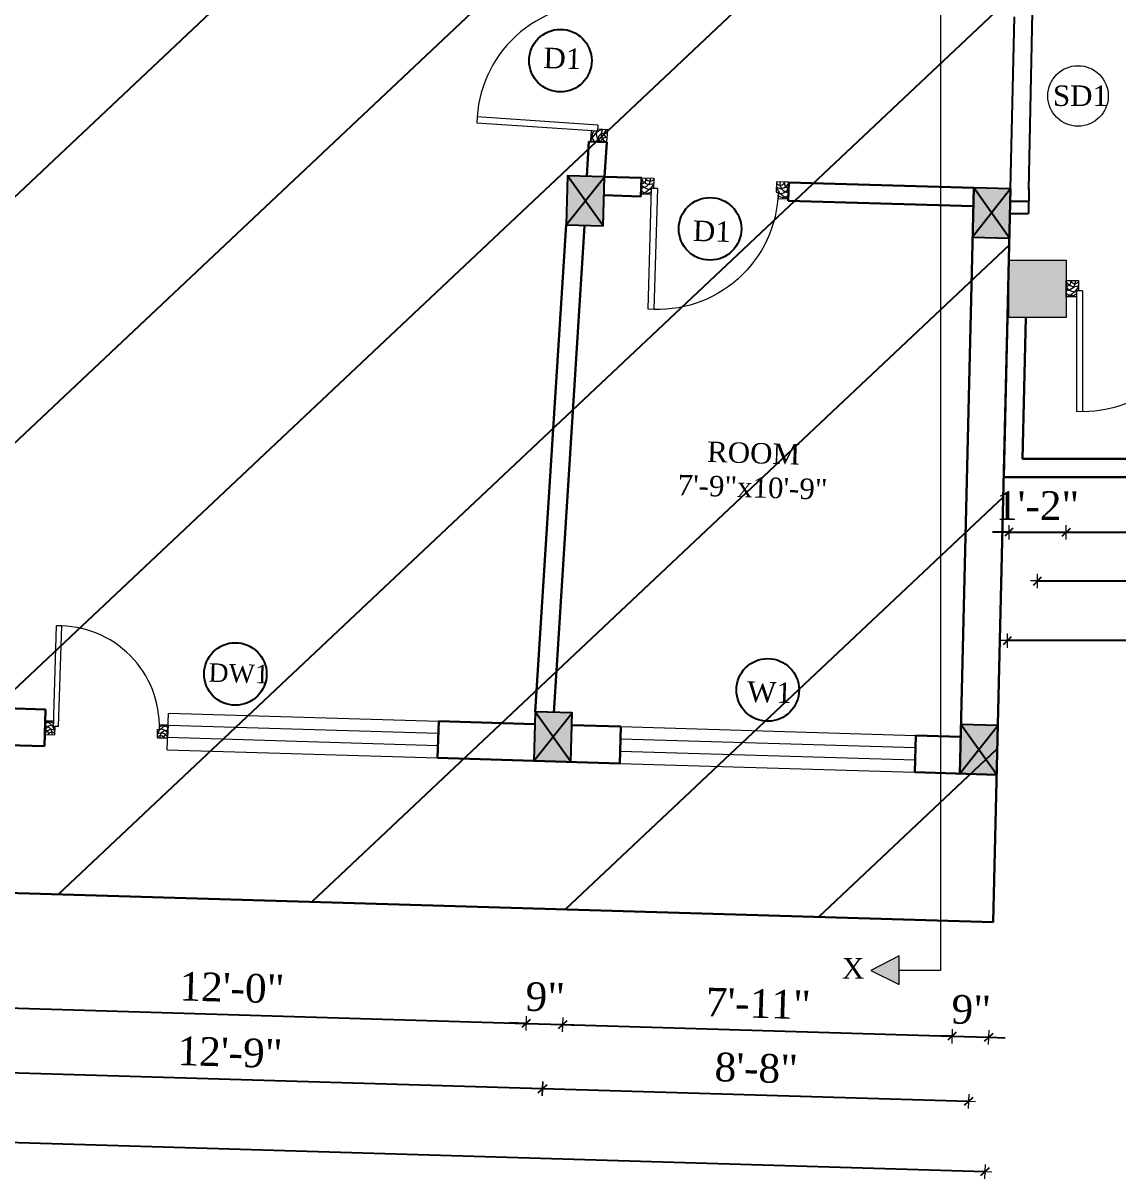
# Model space of a CAD drawing. Header units: inches. Extents: x 4069 to 291496, y -47643 to 12535.
# Drawn here: x 118807.3 to 119074.5, y -28211.9 to -27929.8 of the extents above; entities that cross this region are included whole.
import ezdxf

# ---------------------------------------------------------------- set-up
doc = ezdxf.new("R2010")
doc.units = ezdxf.units.IN
doc.header["$LTSCALE"] = 5
doc.header["$MEASUREMENT"] = 0
for name, color, linetype, lineweight in [('A-WALL', 7, 'Continuous', 9), ('Dimension', 7, 'Continuous', 18), ('DOOR', 62, 'Continuous', 0), ('Dw', 2, 'Continuous', 18)]:
    doc.layers.add(name, color=color, linetype=linetype, lineweight=lineweight)
doc.layers.add('dim line', color=7, linetype='Continuous', lineweight=15, true_color=0xfab2b2)
doc.layers.add('TEXT', color=6, linetype='Continuous')
doc.layers.add('WALL', color=7, linetype='Continuous')
doc.styles.add('ordinary', font='times.ttf')
doc.dimstyles.new('Copy of 96', dxfattribs={"dimtxt": 7, "dimasz": 4, "dimexe": 0.5, "dimexo": 0.5, "dimgap": 3, "dimtad": 1, "dimdec": 1, "dimzin": 11, "dimdsep": 46, "dimlunit": 4, "dimtxsty": 'ordinary', "dimblk": 'OBLIQUE', "dimcen": 0.09, "dimse1": 1, "dimse2": 1, "dimclrt": 6, "dimazin": 0, "dimtfac": 1, "dimtdec": 1, "dimtix": 1, "dimtmove": 2, "dimatfit": 3, "dimldrblk": 'leader', "dimfxl": 0.5, "dimfxlon": 1, "dimtolj": 1, "dimtzin": 0, "dimarcsym": 0})

# ---------------------------------------------------------------- blocks, each defined once
blk = doc.blocks.new('C1a')
at = {"color": 1, "ltscale": 5}
for p, q in [((18657.75, 4625.76), (18648.75, 4625.76)), ((18648.75, 4625.76), (18648.82, 4613.76)), ((18657.82, 4613.76), (18657.75, 4625.76)), ((18648.82, 4613.76), (18657.82, 4613.76))]:
    blk.add_line(p, q, dxfattribs=at)
blk = doc.blocks.new('A$C27B36B59')
at = {"layer": 'DOOR'}
for p, q in [((0, 4), (0, 0)), ((2.5, 4), (0, 4)), ((2.5, 2.5), (2.5, 4)), ((0, 0), (3, 0)), ((3, 2.5), (2.5, 2.5)), ((3, 0), (3, 2.5))]:
    blk.add_line(p, q, dxfattribs=at)
for centre, radius, start, end in [((-1.4, -0.54), 4.75, 22.1411, 72.838), ((1.34, 2.09), 1.64, 45.138, 144.8948), ((2.21, 0.3), 2.49, 83.3149, 152.658), ((0.13, 0.37), 2.05, 349.4875, 93.6805), ((1.96, -0.47), 2.01, 58.7447, 166.495), ((-0.06, 0.32), 1.13, 343.542, 86.947), ((2.08, -0.4), 1.17, 38.2816, 160.1519)]:
    blk.add_arc(centre, radius, start, end, dxfattribs=at)
blk = doc.blocks.new('D2')
at = {"layer": 'DOOR'}
for p, q in [((74473.95, 24047.59), (74473.95, 24018.09)), ((74473.95, 24047.59), (74475.45, 24047.59)), ((74475.45, 24047.59), (74475.45, 24018.13))]:
    blk.add_line(p, q, dxfattribs=at)
blk.add_arc((74473.95, 24047.59), 29.5, 180, 272.9146, dxfattribs=at)
at = {"layer": 'DOOR', "xscale": -1, "rotation": 180}
blk.add_blockref('A$C27B36B59', (74441.95, 24050.09), dxfattribs=at)
at = {"layer": 'DOOR', "rotation": 180}
blk.add_blockref('A$C27B36B59', (74477.95, 24050.09), dxfattribs=at)
blk = doc.blocks.new('oblique')
at = {"color": 0, "lineweight": -2}
blk.add_line((0.25, 0.25), (-0.25, -0.25), dxfattribs=at)
at = {"layer": 'dim line', "lineweight": 9}
for p, q in [((-0.4375, 0), (0.4375, 0)), ((0, 0.4375), (0, -0.4375))]:
    blk.add_line(p, q, dxfattribs=at)
blk = doc.blocks.new('*D5234')
at = {"layer": 'A-WALL', "color": 0, "lineweight": -2, "ltscale": 50, "transparency": 16777216}
blk.add_line((119038.06, -28192.97), (118934.1, -28189.87), dxfattribs=at)
at = {"layer": 'Defpoints', "color": 0, "ltscale": 50, "transparency": 16777216}
for p in [(118936.49, -28109.97), (119040.44, -28113.08), (118934.1, -28189.87)]:
    blk.add_point(p, dxfattribs=at)
at = {"layer": 'A-WALL', "color": 0, "lineweight": -2, "ltscale": 50, "transparency": 16777216, "xscale": 4, "yscale": 4, "zscale": 4}
for p, rotation in [((118934.1, -28189.87), 178.2899854281303), ((119038.06, -28192.97), 358.2899854281304)]:
    blk.add_blockref('oblique', p, dxfattribs=dict(at, rotation=rotation))
at = {"layer": 'A-WALL', "color": 6, "ltscale": 50, "transparency": 16777216, "insert": (118986.27, -28184.86), "char_height": 7, "attachment_point": 5, "rotation": 358.29, "style": 'ordinary'}
blk.add_mtext('\\A1;8\'-8"', dxfattribs=at)
blk = doc.blocks.new('_OBLIQUE')
at = {"color": 0, "linetype": 'ByBlock'}
blk.add_line((-0.5, -0.5), (0.5, 0.5), dxfattribs=at)
blk = doc.blocks.new('leader')
at = {"layer": 'Dimension'}
for p, q in [((0, -4.328), (0, 4.328)), ((-4.424, 0), (4.424, 0))]:
    blk.add_line(p, q, dxfattribs=at)
blk = doc.blocks.new('*D5235')
at = {"layer": 'A-WALL', "color": 0, "lineweight": -2, "ltscale": 50, "transparency": 16777216}
blk.add_line((118934.1, -28189.87), (118781.17, -28185.3), dxfattribs=at)
at = {"layer": 'Defpoints', "color": 0, "ltscale": 50, "transparency": 16777216}
for p in [(118783.56, -28105.41), (118936.49, -28109.97), (118781.17, -28185.3)]:
    blk.add_point(p, dxfattribs=at)
at = {"layer": 'A-WALL', "color": 0, "lineweight": -2, "ltscale": 50, "transparency": 16777216, "xscale": 4, "yscale": 4, "zscale": 4}
for p, rotation in [((118781.17, -28185.3), 178.2899854281163), ((118934.1, -28189.87), 358.2899854281163)]:
    blk.add_blockref('oblique', p, dxfattribs=dict(at, rotation=rotation))
at = {"layer": 'A-WALL', "color": 6, "ltscale": 50, "transparency": 16777216, "insert": (118857.83, -28181.01), "char_height": 7, "attachment_point": 5, "rotation": 358.29, "style": 'ordinary'}
blk.add_mtext('\\A1;12\'-9"', dxfattribs=at)
blk = doc.blocks.new('*D5238')
at = {"layer": 'A-WALL', "color": 0, "lineweight": -2, "ltscale": 50, "transparency": 16777216}
blk.add_line((119042.05, -28210.12), (118469.3, -28193.02), dxfattribs=at)
at = {"layer": 'Defpoints', "color": 0, "ltscale": 50, "transparency": 16777216}
for p in [(118472.19, -28096.11), (119044.94, -28113.21), (118469.3, -28193.02)]:
    blk.add_point(p, dxfattribs=at)
at = {"layer": 'A-WALL', "color": 0, "lineweight": -2, "ltscale": 50, "transparency": 16777216, "xscale": 4, "yscale": 4, "zscale": 4}
for p, rotation in [((118469.3, -28193.02), 178.2899854281163), ((119042.05, -28210.12), 358.2899854281163)]:
    blk.add_blockref('oblique', p, dxfattribs=dict(at, rotation=rotation))
at = {"layer": 'A-WALL', "color": 6, "ltscale": 50, "transparency": 16777216, "insert": (118755.87, -28195), "char_height": 7, "attachment_point": 5, "rotation": 358.29, "style": 'ordinary'}
blk.add_mtext('\\A1;47\'-9"', dxfattribs=at)
blk = doc.blocks.new('*D5263')
at = {"layer": 'A-WALL', "color": 0, "lineweight": -2, "ltscale": 50, "transparency": 16777216}
blk.add_line((118786.14, -28169.64), (118930.08, -28173.94), dxfattribs=at)
at = {"layer": 'Defpoints', "color": 0, "ltscale": 50, "transparency": 16777216}
for p in [(118788.05, -28105.54), (118931.99, -28109.84), (118930.08, -28173.94)]:
    blk.add_point(p, dxfattribs=at)
at = {"layer": 'A-WALL', "color": 0, "lineweight": -2, "ltscale": 50, "transparency": 16777216, "xscale": 4, "yscale": 4, "zscale": 4}
for p, rotation in [((118786.14, -28169.64), 178.2899854281163), ((118930.08, -28173.94), 358.2899854281163)]:
    blk.add_blockref('oblique', p, dxfattribs=dict(at, rotation=rotation))
at = {"layer": 'A-WALL', "color": 6, "ltscale": 50, "transparency": 16777216, "insert": (118858.3, -28165.23), "char_height": 7, "attachment_point": 5, "rotation": 358.29, "style": 'ordinary'}
blk.add_mtext('\\A1;12\'-0"', dxfattribs=at)
blk = doc.blocks.new('*D5264')
at = {"layer": 'A-WALL', "color": 0, "lineweight": -2, "ltscale": 50, "transparency": 16777216}
for p, q in [((118930.08, -28173.94), (118926.08, -28173.82)), ((118930.08, -28173.94), (118939.07, -28174.21)), ((118939.07, -28174.21), (118943.07, -28174.33))]:
    blk.add_line(p, q, dxfattribs=at)
at = {"layer": 'Defpoints', "color": 0, "ltscale": 50, "transparency": 16777216}
for p in [(118931.99, -28109.84), (118940.99, -28110.11), (118939.07, -28174.21)]:
    blk.add_point(p, dxfattribs=at)
at = {"layer": 'A-WALL', "color": 0, "lineweight": -2, "ltscale": 50, "transparency": 16777216, "xscale": 4, "yscale": 4, "zscale": 4}
for p, rotation in [((118930.08, -28173.94), 358.2899854281163), ((118939.07, -28174.21), 178.2899854281163)]:
    blk.add_blockref('oblique', p, dxfattribs=dict(at, rotation=rotation))
at = {"layer": 'A-WALL', "color": 6, "ltscale": 50, "transparency": 16777216, "insert": (118934.77, -28167.5), "char_height": 7, "attachment_point": 5, "rotation": 358.29, "style": 'ordinary'}
blk.add_mtext('\\A1;9"', dxfattribs=at)
blk = doc.blocks.new('*D5265')
at = {"layer": 'A-WALL', "color": 0, "lineweight": -2, "ltscale": 50, "transparency": 16777216}
blk.add_line((118939.07, -28174.21), (119034.03, -28177.04), dxfattribs=at)
at = {"layer": 'Defpoints', "color": 0, "ltscale": 50, "transparency": 16777216}
for p in [(118940.99, -28110.11), (119035.94, -28112.94), (119034.03, -28177.04)]:
    blk.add_point(p, dxfattribs=at)
at = {"layer": 'A-WALL', "color": 0, "lineweight": -2, "ltscale": 50, "transparency": 16777216, "xscale": 4, "yscale": 4, "zscale": 4}
for p, rotation in [((118939.07, -28174.21), 178.2899854281163), ((119034.03, -28177.04), 358.2899854281163)]:
    blk.add_blockref('oblique', p, dxfattribs=dict(at, rotation=rotation))
at = {"layer": 'A-WALL', "color": 6, "ltscale": 50, "transparency": 16777216, "insert": (118986.75, -28169.06), "char_height": 7, "attachment_point": 5, "rotation": 358.29, "style": 'ordinary'}
blk.add_mtext('\\A1;7\'-11"', dxfattribs=at)
blk = doc.blocks.new('*D5266')
at = {"layer": 'A-WALL', "color": 0, "lineweight": -2, "ltscale": 50, "transparency": 16777216}
for p, q in [((119034.03, -28177.04), (119030.03, -28176.92)), ((119034.03, -28177.04), (119043.03, -28177.31)), ((119043.03, -28177.31), (119047.02, -28177.43))]:
    blk.add_line(p, q, dxfattribs=at)
at = {"layer": 'Defpoints', "color": 0, "ltscale": 50, "transparency": 16777216}
for p in [(119035.94, -28112.94), (119044.94, -28113.21), (119043.03, -28177.31)]:
    blk.add_point(p, dxfattribs=at)
at = {"layer": 'A-WALL', "color": 0, "lineweight": -2, "ltscale": 50, "transparency": 16777216, "xscale": 4, "yscale": 4, "zscale": 4}
for p, rotation in [((119034.03, -28177.04), 358.2899854281163), ((119043.03, -28177.31), 178.2899854281163)]:
    blk.add_blockref('oblique', p, dxfattribs=dict(at, rotation=rotation))
at = {"layer": 'A-WALL', "color": 6, "ltscale": 50, "transparency": 16777216, "insert": (119038.72, -28170.61), "char_height": 7, "attachment_point": 5, "rotation": 358.29, "style": 'ordinary'}
blk.add_mtext('\\A1;9"', dxfattribs=at)
blk = doc.blocks.new('x-x')
at = {"ltscale": 5}
for points in [[(11364.03, -701.52), (11364.03, -694.51), (11357.15, -698.09)], [(11364.03, -1135.52), (11364.03, -1128.51), (11357.15, -1132.09)]]:
    blk.add_hatch(color=256, dxfattribs=at).paths.add_polyline_path(points)
for p, q in [((11364.03, -694.51), (11357.15, -698.09)), ((11364.03, -701.52), (11364.03, -694.51)), ((11357.15, -698.09), (11364.03, -701.52)), ((11374.13, -698.09), (11364.03, -698.09)), ((11374.13, -698.09), (11374.13, -1132.09)), ((11364.03, -1128.51), (11357.15, -1132.09)), ((11364.03, -1135.52), (11364.03, -1128.51)), ((11357.15, -1132.09), (11364.03, -1135.52)), ((11374.13, -1132.09), (11364.03, -1132.09))]:
    blk.add_line(p, q, dxfattribs=at)
at = {"layer": 'A-WALL', "color": 1, "ltscale": 5}
blk.add_line((11374.13, -1120.09), (11374.13, -1132.09), dxfattribs=at)
at = {"layer": 'TEXT', "style": 'ordinary'}
for p in [(11350.08, -700.97), (11350.08, -1134.1)]:
    blk.add_text('X', height=5, dxfattribs=at).set_placement(p)
blk = doc.blocks.new('*D5292')
at = {"layer": 'A-WALL', "color": 0, "lineweight": -2, "ltscale": 5, "transparency": 16777216}
blk.add_line((119476.57, -28001.62), (119476.57, -28101.21), dxfattribs=at)
at = {"layer": 'Defpoints', "color": 0, "ltscale": 5, "transparency": 16777216}
for p in [(119414.7, -28001.62), (119045.22, -28101.21), (119476.57, -28101.21)]:
    blk.add_point(p, dxfattribs=at)
at = {"layer": 'A-WALL', "color": 0, "lineweight": -2, "ltscale": 5, "transparency": 16777216, "xscale": 4, "yscale": 4, "zscale": 4}
for p, rotation in [((119476.57, -28001.62), 90), ((119476.57, -28101.21), 270)]:
    blk.add_blockref('oblique', p, dxfattribs=dict(at, rotation=rotation))
at = {"layer": 'A-WALL', "color": 6, "ltscale": 5, "transparency": 16777216, "insert": (119470.01, -28051.42), "char_height": 7, "attachment_point": 5, "rotation": 90, "style": 'ordinary'}
blk.add_mtext('\\A1;8\'-4"', dxfattribs=at)
blk = doc.blocks.new('*D5293')
at = {"layer": 'A-WALL', "color": 0, "lineweight": -2, "ltscale": 5, "transparency": 16777216}
for p, q in [((119476.57, -28101.21), (119476.57, -28097.21)), ((119476.57, -28101.21), (119476.57, -28113.21)), ((119476.57, -28113.21), (119476.57, -28117.21))]:
    blk.add_line(p, q, dxfattribs=at)
at = {"layer": 'Defpoints', "color": 0, "ltscale": 5, "transparency": 16777216}
for p in [(119045.22, -28101.21), (119044.94, -28113.21), (119476.57, -28113.21)]:
    blk.add_point(p, dxfattribs=at)
at = {"layer": 'A-WALL', "color": 0, "lineweight": -2, "ltscale": 5, "transparency": 16777216, "xscale": 4, "yscale": 4, "zscale": 4}
for p, rotation in [((119476.57, -28101.21), 270), ((119476.57, -28113.21), 90)]:
    blk.add_blockref('oblique', p, dxfattribs=dict(at, rotation=rotation))
at = {"layer": 'A-WALL', "color": 6, "ltscale": 5, "transparency": 16777216, "insert": (119470.01, -28107.21), "char_height": 7, "attachment_point": 5, "rotation": 90, "style": 'ordinary'}
blk.add_mtext('\\A1;1\'-0"', dxfattribs=at)
blk = doc.blocks.new('*D5294')
at = {"layer": 'A-WALL', "color": 0, "lineweight": -2, "ltscale": 5, "transparency": 16777216}
blk.add_line((119491.53, -27994.62), (119491.53, -28107.08), dxfattribs=at)
at = {"layer": 'Defpoints', "color": 0, "ltscale": 5, "transparency": 16777216}
for p in [(119407.7, -27994.62), (119040.58, -28107.08), (119491.53, -28107.08)]:
    blk.add_point(p, dxfattribs=at)
at = {"layer": 'A-WALL', "color": 0, "lineweight": -2, "ltscale": 5, "transparency": 16777216, "xscale": 4, "yscale": 4, "zscale": 4}
for p, rotation in [((119491.53, -27994.62), 90), ((119491.53, -28107.08), 270)]:
    blk.add_blockref('oblique', p, dxfattribs=dict(at, rotation=rotation))
at = {"layer": 'A-WALL', "color": 6, "ltscale": 5, "transparency": 16777216, "insert": (119484.96, -28050.85), "char_height": 7, "attachment_point": 5, "rotation": 90, "style": 'ordinary'}
blk.add_mtext('\\A1;9\'-4"', dxfattribs=at)
blk = doc.blocks.new('*D5295')
at = {"layer": 'A-WALL', "color": 0, "lineweight": -2, "ltscale": 5, "transparency": 16777216}
blk.add_line((119505.48, -28001.62), (119505.48, -28113.21), dxfattribs=at)
at = {"layer": 'Defpoints', "color": 0, "ltscale": 5, "transparency": 16777216}
for p in [(119414.7, -28001.62), (119044.94, -28113.21), (119505.48, -28113.21)]:
    blk.add_point(p, dxfattribs=at)
at = {"layer": 'A-WALL', "color": 0, "lineweight": -2, "ltscale": 5, "transparency": 16777216, "xscale": 4, "yscale": 4, "zscale": 4}
for p, rotation in [((119505.48, -28001.62), 90), ((119505.48, -28113.21), 270)]:
    blk.add_blockref('oblique', p, dxfattribs=dict(at, rotation=rotation))
at = {"layer": 'A-WALL', "color": 6, "ltscale": 5, "transparency": 16777216, "insert": (119498.91, -28057.42), "char_height": 7, "attachment_point": 5, "rotation": 90, "style": 'ordinary'}
blk.add_mtext('\\A1;9\'-4"', dxfattribs=at)
blk = doc.blocks.new('*D5296')
at = {"layer": 'A-WALL', "color": 0, "lineweight": -2, "ltscale": 50, "transparency": 16777216}
for p, q in [((119047.92, -28054.02), (119043.92, -28054.02)), ((119047.92, -28054.02), (119061.92, -28054.02)), ((119061.92, -28054.02), (119065.92, -28054.02))]:
    blk.add_line(p, q, dxfattribs=at)
at = {"layer": 'Defpoints', "color": 0, "ltscale": 50, "transparency": 16777216}
for p in [(119047.92, -28001.62), (119061.92, -28001.62), (119061.92, -28054.02)]:
    blk.add_point(p, dxfattribs=at)
at = {"layer": 'A-WALL', "color": 0, "lineweight": -2, "ltscale": 50, "transparency": 16777216, "xscale": 4, "yscale": 4, "zscale": 4}
blk.add_blockref('oblique', (119047.92, -28054.02), dxfattribs=at)
at = {"layer": 'A-WALL', "color": 0, "lineweight": -2, "ltscale": 50, "transparency": 16777216, "xscale": 4, "yscale": 4, "zscale": 4, "rotation": 180}
blk.add_blockref('oblique', (119061.92, -28054.02), dxfattribs=at)
at = {"layer": 'A-WALL', "color": 6, "ltscale": 50, "transparency": 16777216, "insert": (119054.92, -28047.52), "char_height": 7, "attachment_point": 5, "style": 'ordinary'}
blk.add_mtext('\\A1;1\'-2"', dxfattribs=at)
blk = doc.blocks.new('*D5297')
at = {"layer": 'A-WALL', "color": 0, "lineweight": -2, "ltscale": 5, "transparency": 16777216}
blk.add_line((119061.92, -28054.02), (119172.13, -28054.02), dxfattribs=at)
at = {"layer": 'Defpoints', "color": 0, "ltscale": 5, "transparency": 16777216}
for p in [(119061.92, -28001.62), (119172.13, -28001.62), (119172.13, -28054.02)]:
    blk.add_point(p, dxfattribs=at)
at = {"layer": 'A-WALL', "color": 0, "lineweight": -2, "ltscale": 5, "transparency": 16777216, "xscale": 4, "yscale": 4, "zscale": 4, "rotation": 180}
blk.add_blockref('oblique', (119061.92, -28054.02), dxfattribs=at)
at = {"layer": 'A-WALL', "color": 0, "lineweight": -2, "ltscale": 5, "transparency": 16777216, "xscale": 4, "yscale": 4, "zscale": 4}
blk.add_blockref('oblique', (119172.13, -28054.02), dxfattribs=at)
at = {"layer": 'A-WALL', "color": 6, "ltscale": 5, "transparency": 16777216, "insert": (119117.02, -28047.45), "char_height": 7, "attachment_point": 5, "style": 'ordinary'}
blk.add_mtext('\\A1;9\'-2"', dxfattribs=at)
blk = doc.blocks.new('*D5306')
at = {"layer": 'A-WALL', "color": 0, "lineweight": -2, "ltscale": 5, "transparency": 16777216}
blk.add_line((119054.92, -28065.92), (119179.13, -28065.92), dxfattribs=at)
at = {"layer": 'Defpoints', "color": 0, "ltscale": 5, "transparency": 16777216}
for p in [(119054.92, -27994.62), (119179.13, -27994.62), (119179.13, -28065.92)]:
    blk.add_point(p, dxfattribs=at)
at = {"layer": 'A-WALL', "color": 0, "lineweight": -2, "ltscale": 5, "transparency": 16777216, "xscale": 4, "yscale": 4, "zscale": 4, "rotation": 180}
blk.add_blockref('oblique', (119054.92, -28065.92), dxfattribs=at)
at = {"layer": 'A-WALL', "color": 0, "lineweight": -2, "ltscale": 5, "transparency": 16777216, "xscale": 4, "yscale": 4, "zscale": 4}
blk.add_blockref('oblique', (119179.13, -28065.92), dxfattribs=at)
at = {"layer": 'A-WALL', "color": 6, "ltscale": 5, "transparency": 16777216, "insert": (119117.02, -28059.36), "char_height": 7, "attachment_point": 5, "style": 'ordinary'}
blk.add_mtext('\\A1;10\'-4"', dxfattribs=at)
blk = doc.blocks.new('*D5310')
at = {"layer": 'A-WALL', "color": 0, "lineweight": -2, "ltscale": 5, "transparency": 16777216}
blk.add_line((119414.38, -28080.47), (119047.58, -28080.47), dxfattribs=at)
at = {"layer": 'Defpoints', "color": 0, "ltscale": 5, "transparency": 16777216}
for p in [(119047.58, -28001.62), (119414.38, -28001.62), (119047.58, -28080.47)]:
    blk.add_point(p, dxfattribs=at)
at = {"layer": 'A-WALL', "color": 0, "lineweight": -2, "ltscale": 5, "transparency": 16777216, "xscale": 4, "yscale": 4, "zscale": 4, "rotation": 180}
blk.add_blockref('oblique', (119047.58, -28080.47), dxfattribs=at)
at = {"layer": 'A-WALL', "color": 0, "lineweight": -2, "ltscale": 5, "transparency": 16777216, "xscale": 4, "yscale": 4, "zscale": 4}
blk.add_blockref('oblique', (119414.38, -28080.47), dxfattribs=at)
at = {"layer": 'A-WALL', "color": 6, "ltscale": 5, "transparency": 16777216, "insert": (119230.98, -28073.9), "char_height": 7, "attachment_point": 5, "style": 'ordinary'}
blk.add_mtext('\\A1;30\'-7"', dxfattribs=at)

msp = doc.modelspace()

# ---------------------------------------------------------------- hatches: boundary and pattern name
at = {"layer": 'WALL', "linetype": 'ByBlock', "ltscale": 5, "true_color": 0xf8991e}
h = msp.add_hatch(dxfattribs=at)
h.set_pattern_fill('ANSI31', color=30, scale=350, angle=-1.7100146)
h.set_pattern_definition([(43.29, (110443.96, -25270.23), (-29.99899, 31.8453), [])])
h.paths.add_polyline_path([(118450.68787, -28131.4865), (118695.6227, -27728.61617), (119053.91106, -27739.3126), (119044.08621, -28149.20196)])
h = msp.add_hatch(color=30, dxfattribs=at)
h.dxf.hatch_style = 1
h.paths.add_polyline_path([(118944.56054, -27973.15362), (118939.8835, -27979.01666), (118948.87949, -27979.28523)])
h.paths.add_polyline_path([(118948.87949, -27979.28523), (118949.23758, -27967.29057), (118944.56054, -27973.15362)])
h.paths.add_polyline_path([(118944.56054, -27973.15362), (118949.23758, -27967.29057), (118940.24159, -27967.022)])
h.paths.add_polyline_path([(118940.24159, -27967.022), (118939.8835, -27979.01666), (118944.56054, -27973.15362)])
h = msp.add_hatch(color=30, dxfattribs=at)
h.dxf.hatch_style = 1
h.paths.add_polyline_path([(119048.04296, -27982.24568), (119043.68704, -27976.11296), (119039.0468, -27981.97711)])
h.paths.add_polyline_path([(119048.04296, -27982.24568), (119048.32728, -27970.24882), (119043.68704, -27976.11296)])
h.paths.add_polyline_path([(119048.32728, -27970.24882), (119039.33112, -27969.98025), (119043.68704, -27976.11296)])
h.paths.add_polyline_path([(119043.68704, -27976.11296), (119039.33112, -27969.98025), (119039.0468, -27981.97711)])
h = msp.add_hatch(color=30, dxfattribs=at)
h.dxf.hatch_style = 1
h.paths.add_polyline_path([(119047.91561, -27987.61959), (119047.91561, -28001.61959), (119061.91561, -28001.61959), (119061.91561, -27987.61959)])
h = msp.add_hatch(color=30, dxfattribs=at)
h.dxf.hatch_style = 1
h.paths.add_polyline_path([(118936.66644, -28103.97631), (118931.9894, -28109.83935), (118940.98539, -28110.10792)])
h.paths.add_polyline_path([(118940.98539, -28110.10792), (118941.34348, -28098.11327), (118936.66644, -28103.97631)])
h.paths.add_polyline_path([(118936.66644, -28103.97631), (118941.34348, -28098.11327), (118932.34749, -28097.8447)])
h.paths.add_polyline_path([(118932.34749, -28097.8447), (118931.9894, -28109.83935), (118936.66644, -28103.97631)])
h = msp.add_hatch(color=30, dxfattribs=at)
h.dxf.hatch_style = 1
h.paths.add_polyline_path([(119044.93916, -28113.21138), (119040.58324, -28107.07867), (119035.943, -28112.94281)])
h.paths.add_polyline_path([(119044.93916, -28113.21138), (119045.22348, -28101.21453), (119040.58324, -28107.07867)])
h.paths.add_polyline_path([(119045.22348, -28101.21453), (119036.22732, -28100.94595), (119040.58324, -28107.07867)])
h.paths.add_polyline_path([(119040.58324, -28107.07867), (119036.22732, -28100.94595), (119035.943, -28112.94281)])

# ---------------------------------------------------------------- linework, layer by layer
at = {"color": 1, "ltscale": 5}
for p, q in [((118939.8835, -27979.01666), (118949.23758, -27967.29057)), ((118948.87949, -27979.28523), (118940.24159, -27967.022)), ((119048.32728, -27970.24882), (119039.0468, -27981.97711)), ((119048.04296, -27982.24568), (119039.33112, -27969.98025)), ((118931.9894, -28109.83935), (118941.34348, -28098.11327)), ((118940.98539, -28110.10792), (118932.34749, -28097.8447)), ((119035.943, -28112.94281), (119045.22348, -28101.21453)), ((119044.93916, -28113.21138), (119036.22732, -28100.94595))]:
    msp.add_line(p, q, dxfattribs=at)
at = {"layer": 'A-WALL', "lineweight": 30}
for p, q in [((118945.43431, -27958.67324), (118944.9221, -27967.16174)), ((118945.43431, -27958.67324), (118949.80833, -27958.80383)), ((118949.80833, -27958.80383), (118949.23758, -27967.29057)), ((118949.23758, -27967.29057), (118958.23357, -27967.55914)), ((118958.23357, -27967.55914), (118958.09929, -27972.05714)), ((118994.21754, -27968.63342), (118994.08325, -27973.13141)), ((118994.21754, -27968.63342), (119039.33112, -27969.98025)), ((119035.943, -28112.94281), (119039.33112, -27969.98025)), ((119044.08621, -28149.20196), (119048.32728, -27970.24882)), ((118949.10329, -27971.78857), (118958.09929, -27972.05714)), ((118994.08325, -27973.13141), (119039.19684, -27974.47824)), ((118939.8835, -27979.01666), (118932.34749, -28097.8447)), ((118944.37447, -27979.30148), (118936.83847, -28098.12951)), ((119047.58382, -28001.61959), (119046.65954, -28040.61959)), ((119052.08508, -28001.61959), (119051.26745, -28036.11959)), ((119387.05154, -28036.11959), (119051.26745, -28036.11959)), ((119389.50147, -28040.61959), (119046.65954, -28040.61959)), ((118788.3221, -28096.54626), (118812.81127, -28097.27737)), ((118812.5427, -28106.27336), (118812.81127, -28097.27737)), ((118908.49995, -28109.13809), (118908.76852, -28100.1421)), ((118908.76852, -28100.1421), (118932.25797, -28100.84336)), ((118941.25396, -28101.11193), (118953.2487, -28101.47002)), ((118952.98013, -28110.46602), (118953.2487, -28101.47002)), ((118755.56809, -28104.57243), (118812.5427, -28106.27336)), ((119024.94807, -28112.61457), (119025.21664, -28103.61857)), ((119025.21664, -28103.61857), (119036.15492, -28104.00085)), ((118908.49995, -28109.13809), (118952.98013, -28110.46602)), ((119024.94807, -28112.61457), (119044.93916, -28113.21138)), ((118450.68787, -28131.4865), (119044.08621, -28149.20196))]:
    msp.add_line(p, q, dxfattribs=at)
at = {"layer": 'A-WALL', "ltscale": 5}
msp.add_lwpolyline([(119047.91561, -27987.61959), (119061.91561, -27987.61959), (119061.91561, -28001.61959), (119047.91561, -28001.61959)], close=True, dxfattribs=at)
msp.add_circle((119064.79431, -27947.54014), 7.38406, dxfattribs=at)
at = {"layer": 'Dw', "color": 3}
for p, q in [((118842.52934, -28107.16859), (118842.79791, -28098.1726)), ((118842.79791, -28098.1726), (118908.76852, -28100.1421)), ((118908.679, -28103.14077), (118842.70839, -28101.17126)), ((118953.2487, -28101.47002), (119025.21664, -28103.61857)), ((118908.58947, -28106.13943), (118842.61887, -28104.16993)), ((118953.1363, -28104.46789), (119025.10423, -28106.61644)), ((118953.1363, -28104.46789), (119025.10423, -28106.61644)), ((118842.52934, -28107.16859), (118908.49995, -28109.13809)), ((118953.04677, -28107.46655), (119025.01471, -28109.6151)), ((118952.95725, -28110.46533), (119024.92518, -28112.61388))]:
    msp.add_line(p, q, dxfattribs=at)
at = {"layer": 'TEXT'}
for centre in [(118938.47672, -27938.93044), (118974.98571, -27979.98419), (118859.14375, -28088.63162), (118989.08542, -28092.51093)]:
    msp.add_circle(centre, 7.64038, dxfattribs=at)
at = {"layer": 'WALL', "color": 2, "linetype": 'ByBlock'}
for p, q in [((119052.82602, -27970.35544), (119053.82347, -27919.24882)), ((119048.32728, -27970.24882), (119049.32265, -27928.24882)), ((119052.82855, -27970.24882), (119052.68635, -27976.24882)), ((119048.25618, -27973.24882), (119052.75745, -27973.24882)), ((119048.18509, -27976.24882), (119052.69934, -27976.24882))]:
    msp.add_line(p, q, dxfattribs=at)
at = {"layer": 'WALL', "color": 2, "linetype": 'ByBlock', "ltscale": 5}
for points in [[(118939.8835, -27979.01666), (118948.87949, -27979.28523), (118949.23758, -27967.29057), (118940.24159, -27967.022)], [(119039.33112, -27969.98025), (119039.0468, -27981.97711), (119048.04296, -27982.24568), (119048.32728, -27970.24882)], [(118931.9894, -28109.83935), (118940.98539, -28110.10792), (118941.34348, -28098.11327), (118932.34749, -28097.8447)], [(119036.22732, -28100.94595), (119035.943, -28112.94281), (119044.93916, -28113.21138), (119045.22348, -28101.21453)]]:
    msp.add_lwpolyline(points, close=True, dxfattribs=at)

# ---------------------------------------------------------------- block references
at = {"layer": 'A-WALL', "color": 1}
msp.add_blockref('x-x', (107657.10727, -27028.89581), dxfattribs=at)
at = {"layer": 'WALL', "color": 2, "linetype": 'ByBlock', "rotation": 266.1524916298231}
msp.add_blockref('D2', (99951.48745, 47965.07745), dxfattribs=at)
at = {"layer": 'WALL', "color": 2, "linetype": 'ByBlock', "xscale": -1}
for p, rotation in [((192685.33919, -54229.42969), 358.2899854281289), ((193539.86683, -52042.7075), 359.9999999998169)]:
    msp.add_blockref('D2', p, dxfattribs=dict(at, rotation=rotation))
at = {"layer": 'WALL', "color": 2, "linetype": 'ByBlock', "ltscale": 5, "rotation": 358.2899854281289}
for p in [(100260.85385, -32037.18304), (100257.75005, -32168.14874)]:
    msp.add_blockref('C1a', p, dxfattribs=at)
at = {"layer": 'WALL', "color": 2, "linetype": 'ByBlock', "xscale": 0.8332999999984168, "yscale": 0.8333000000000083, "zscale": 0.8333, "rotation": 178.289985428129}
msp.add_blockref('D2', (181445.5058, -9923.43152), dxfattribs=at)

# ---------------------------------------------------------------- texts
at = {"layer": 'TEXT', "style": 'ordinary'}
for s, height, rotation, p in [('D1', 5, 358.2895973, (118934.27107, -27940.73081)), ('D1', 5, 358.2903735, (118970.74611, -27982.9231)), ('DW1', 4.5, 358.2903735, (118852.52355, -28090.50662)), ('W1', 5, 358.2903735, (118983.96323, -28095.4235))]:
    msp.add_text(s, height=height, rotation=rotation, dxfattribs=at).set_placement(p)
msp.add_text('SD1', height=5, dxfattribs=at).set_placement((119058.67679, -27949.98426))
at = {"layer": 'TEXT', "insert": (118985.2891, -28045.61542), "char_height": 5, "attachment_point": 8, "rotation": 358.2895973, "style": 'ordinary'}
msp.add_mtext_dynamic_manual_height_columns('ROOM\\P7\'-9"x10\'-9"', width=101.5687276, gutter_width=1720.71691, heights=[0], dxfattribs=at)

# ---------------------------------------------------------------- dimensions: what is measured, and where the dimension line sits
at = {"layer": 'A-WALL', "ltscale": 5}
for base, p1, p2, picture, middle in [((119491.527, -28107.07867), (119407.70253, -27994.61959), (119040.58324, -28107.07867), '*D5294', (119484.95634, -28050.84913)), ((119505.48033, -28113.21138), (119414.70253, -28001.61959), (119044.93916, -28113.21138), '*D5295', (119498.90967, -28057.41549)), ((119476.56901, -28101.21453), (119414.70253, -28001.61959), (119045.22348, -28101.21453), '*D5292', (119470.00845, -28051.41706)), ((119476.56901, -28113.21138), (119045.22348, -28101.21453), (119044.93916, -28113.21138), '*D5293', (119470.00845, -28107.21296))]:
    dim = msp.add_linear_dim(base=base, p1=p1, p2=p2, angle=90, dimstyle='Copy of 96', override={"dimdec": 0, "dimblk": 'oblique', "dimtdec": 0, "dimarcsym": 1}, dxfattribs=at)
    dim.commit()
    dim.dimension.update_dxf_attribs({"geometry": picture, "text_midpoint": middle})
for base, p1, p2, picture, middle in [((119179.12647, -28065.92174), (119054.91561, -27994.61959), (119179.12647, -27994.61959), '*D5306', (119117.02104, -28059.36117)), ((119047.58382, -28080.46588), (119414.37944, -28001.61959), (119047.58382, -28001.61959), '*D5310', (119230.98163, -28073.89523)), ((119172.12647, -28054.02337), (119061.91561, -28001.61959), (119172.12647, -28001.61959), '*D5297', (119117.02104, -28047.45272))]:
    dim = msp.add_linear_dim(base=base, p1=p1, p2=p2, dimstyle='Copy of 96', override={"dimdec": 0, "dimblk": 'oblique', "dimtdec": 0, "dimarcsym": 1}, dxfattribs=at)
    dim.commit()
    dim.dimension.update_dxf_attribs({"geometry": picture, "text_midpoint": middle})
at = {"layer": 'A-WALL', "ltscale": 50}
dim = msp.add_linear_dim(base=(119061.91561, -28054.02337), p1=(119047.91561, -28001.61959), p2=(119061.91561, -28001.61959), dimstyle='Copy of 96', override={"dimdec": 0, "dimblk": 'oblique', "dimtdec": 0, "dimarcsym": 1}, dxfattribs=at)
dim.commit()
dim.dimension.update_dxf_attribs({"geometry": '*D5296', "text_midpoint": (119054.91561, -28047.52337)})
for base, p1, p2, picture, middle in [((118469.30118, -28193.02206), (119044.93916, -28113.21138), (118472.19434, -28096.11252), '*D5238', (118755.86967, -28195.00376)), ((118781.17042, -28185.29989), (118936.4874, -28109.97364), (118783.55553, -28105.40797), '*D5235', (118857.83243, -28181.01499)), ((118930.07579, -28173.93764), (118788.05353, -28105.54226), (118931.9894, -28109.83935), '*D5263', (118858.30363, -28165.23145)), ((118939.07179, -28174.20621), (118931.9894, -28109.83935), (118940.98539, -28110.10792), '*D5264', (118934.76987, -28167.5042)), ((119034.02939, -28177.0411), (118940.98539, -28110.10792), (119035.943, -28112.94281), '*D5265', (118986.74667, -28169.05593)), ((119043.02556, -28177.30967), (119035.943, -28112.94281), (119044.93916, -28113.21138), '*D5266', (119038.72355, -28170.60766))]:
    dim = msp.add_linear_dim(base=base, p1=p1, p2=p2, angle=358.2899854, dimstyle='Copy of 96', override={"dimdec": 0, "dimblk": 'oblique', "dimtdec": 0, "dimarcsym": 1}, dxfattribs=at)
    dim.commit()
    dim.dimension.update_dxf_attribs({"geometry": picture, "text_midpoint": middle})
dim = msp.add_aligned_dim(p1=(119040.44108, -28113.0771), p2=(118936.4874, -28109.97364), distance=79.92751, dimstyle='Copy of 96', override={"dimdec": 0, "dimblk": 'oblique', "dimtdec": 0, "dimarcsym": 1}, dxfattribs=at)
dim.commit()
dim.dimension.update_dxf_attribs({"geometry": '*D5234', "text_midpoint": (118986.2749, -28184.85965)})

doc.saveas('drawing.dxf')
